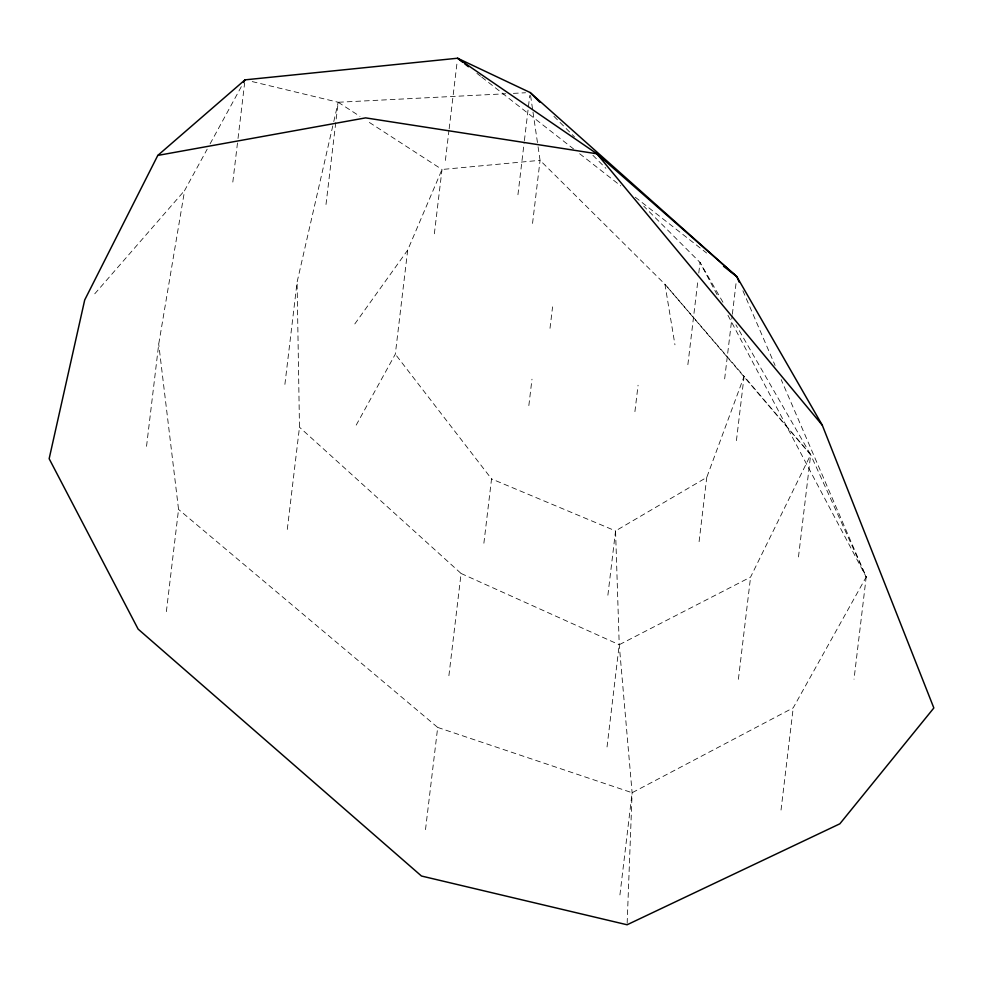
<?xml version="1.0" encoding="UTF-8"?>
<svg xmlns="http://www.w3.org/2000/svg" width="983" height="983" viewBox="0 0 983 983"><rect width="100%" height="100%" fill="white"/><g stroke="black" fill="none" stroke-linecap="round" stroke-linejoin="round"><path stroke-width="0.74" stroke-dasharray="4.92 3.69" d="M627.154 923.258L632.118 792.728L619.229 644.725L615.555 530.906L706.765 477.369L744.094 376.329L664.938 284.234L540.06 160.327L538.082 146.774M146.541 446.319L158.718 344.111L184.607 190.53L207.167 149.195M166.373 611.623L178.55 509.415L158.718 344.111M232.824 182.064L237.837 139.979M238.021 138.48L244.656 82.867M284.898 384.365L297.087 282.158L333.434 123.072M287.294 529.419L299.483 427.212L297.087 282.158M326 204.464L338.189 102.257L505.754 93.766M356.202 425.098L395.313 354.163L407.687 250.1L442.018 169.481L540.06 160.327L532.405 224.616M434.351 233.77L442.018 169.481L366.389 120.516M445.385 160.438L448.973 130.37M449.145 128.871L457.218 61.229M425.504 829.64L437.693 727.432L178.55 509.415M448.899 675.69L461.088 573.482L299.483 427.212M517.943 194.732L524.209 142.13M524.394 140.618L529.763 95.535M483.882 543.206L491.549 478.918L395.313 354.163M528.842 405.586L531.987 379.205M550.013 328.297L552.569 306.868M607.887 595.207L615.555 530.906L491.549 478.918M634.92 411.619L638.065 385.238M607.039 746.933L619.229 644.725L750.582 577.095L810.668 454.736L735.898 324.795M619.929 894.923L632.118 792.728L793.22 707.834L866.207 576.972L781.178 379.585M687.867 364.681L697.893 280.511M698.79 272.991L700.043 262.473L643.767 206.184M699.097 541.658L706.765 477.369M724.655 378.86L732.175 315.74M732.36 314.228L736.12 282.674M736.427 440.617L744.094 376.329L810.668 454.736L866.207 576.972L854.018 679.179M738.393 679.302L750.582 577.095M798.479 556.943L810.668 454.736L664.938 284.234L674.952 344.787M781.03 810.041L793.22 707.834M333.778 121.585L338.189 102.257L249.449 80.925M210.079 143.862L241.376 86.529M354.814 323.935L407.687 250.1M94.761 293.806L184.607 190.53M513.372 93.373L525.561 92.758M437.693 727.432L632.118 792.728M461.088 573.482L619.229 644.725M338.189 102.257L359.975 116.363M476.915 73.356L480.54 76.195M481.756 77.141L573.63 148.998M579.675 153.729L620.777 185.885M635.288 197.227L706.617 253.024M553.933 116.338L574.502 136.907M592.896 155.302L605.884 168.302M722.935 302.248L700.043 262.473L717.959 296.362M727.985 315.334L866.207 576.972M742.915 290.759L775.095 365.479M530.574 95.535L532.774 110.612M532.995 112.111L537.861 145.263"/><path stroke-width="1.47" d="M157.784 155.425L84.71 299.962L49.15 458.717L138.136 629.12L421.474 876.025L627.093 924.77L839.851 823.803L933.85 707.981L822.304 425.221L736.845 276.653L530.132 92.525L457.574 58.23L245.013 79.856L157.784 155.425L365.627 117.874L596.939 153.79L736.845 276.653L739.265 282.293M243.551 82.523L245.013 79.856M462.403 62.015L457.574 58.23L596.939 153.79L822.304 425.221M464.824 63.907L468.449 66.733M723.537 266.258L736.845 276.653M530.132 92.525L539.864 102.269"/></g></svg>
